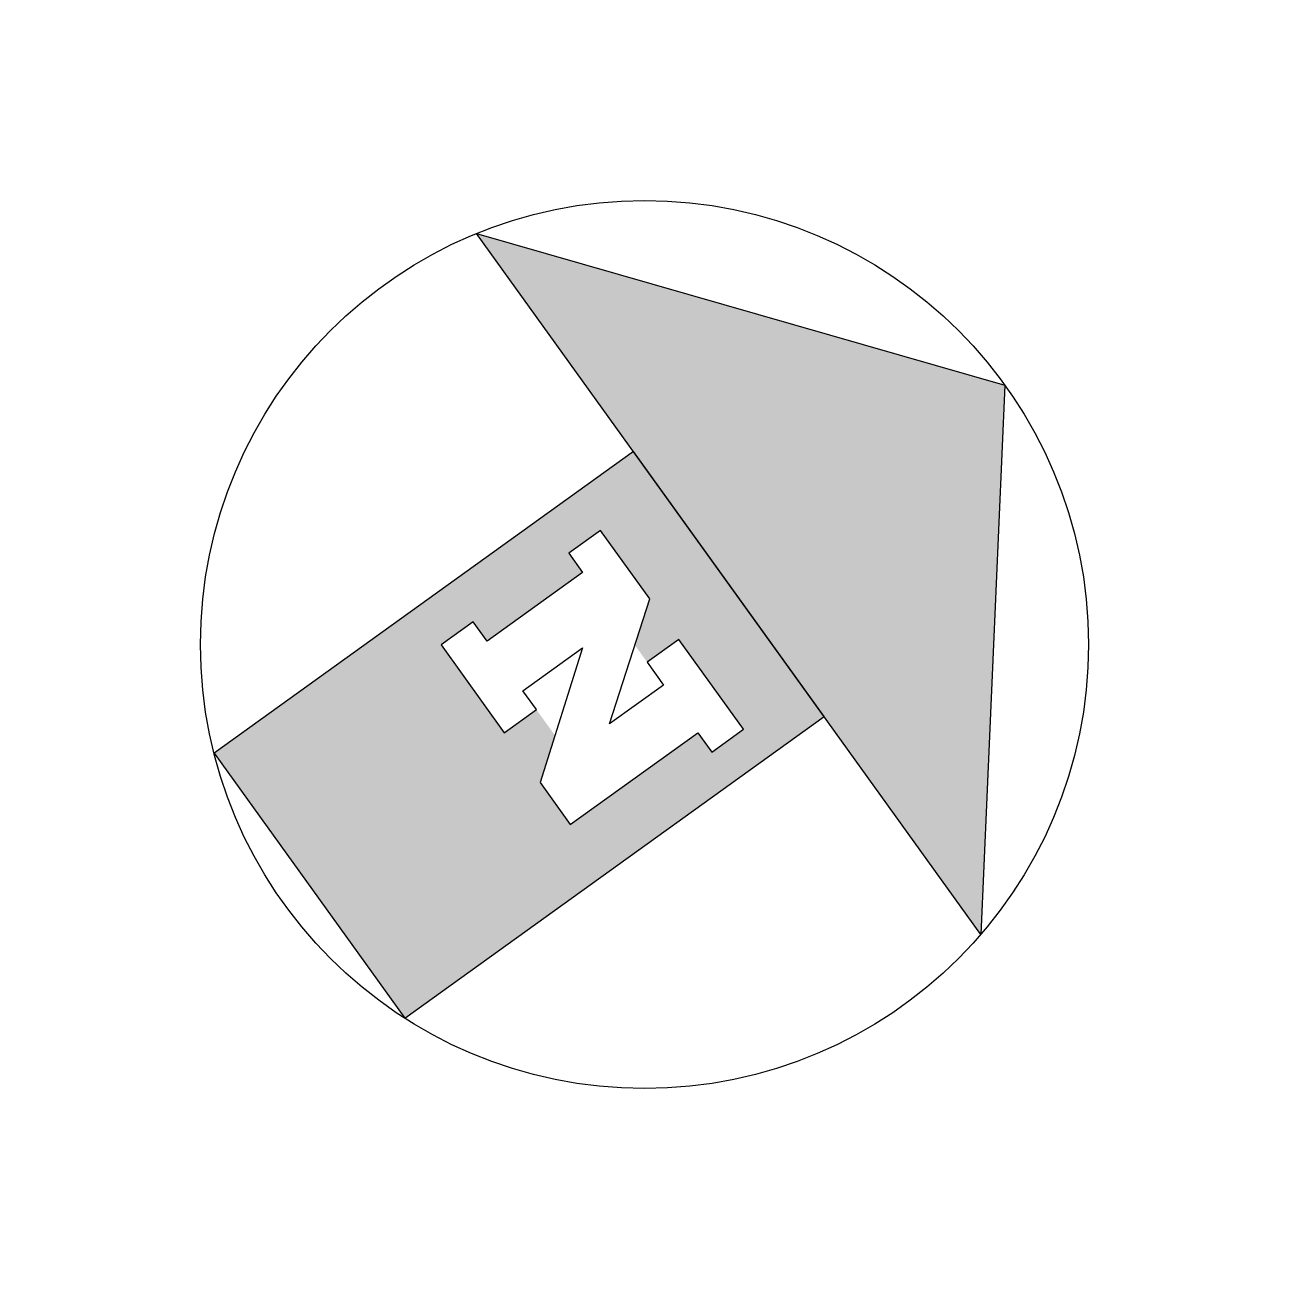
# Model space of a CAD drawing. Header units: millimetres. Extents: x -200069 to 184689, y -19972 to 101699.
# Drawn here: x -200069 to -172464, y 74094 to 101699 of the extents above; entities that cross this region are included whole.
import ezdxf

# ---------------------------------------------------------------- set-up
doc = ezdxf.new("R2010")
doc.units = ezdxf.units.MM

# ---------------------------------------------------------------- blocks, each defined once
blk = doc.blocks.new('A$C2986390C')
blk.add_hatch(color=253).paths.add_polyline_path([(-9.384, 3.572), (9.847, 3.572), (0.231, 11.151)])
h = blk.add_hatch(color=253)
h.paths.add_polyline_path([(-3.403, -7.935), (3.867, -7.934), (3.867, 3.572), (-3.399, 3.572)])
h.paths.add_polyline_path([(-2.406, -2.422), (-2.405, -1.539), (-1.879, -1.539), (-1.879, 1.08), (-2.406, 1.08), (-2.406, 1.948), (-0.525, 1.948), (0.117, 1.08), (0.586, 1.08), (0.586, 1.948), (3.05, 1.948), (3.05, 1.08), (2.523, 1.08), (2.523, -2.422), (1.369, -2.422), (0.711, -1.539), (0.002, -1.539), (0.002, -2.422)], flags=16)
at = {"color": 253}
for points in [[(0.231, 11.151), (9.847, 3.572), (-9.384, 3.572)], [(-3.403, -7.935), (3.867, -7.934), (3.867, 3.572), (-3.399, 3.572)], [(-2.406, -2.422), (0.002, -2.422), (0.002, -1.539), (-0.511, -1.539), (-0.511, 0.098), (1.369, -2.422), (2.523, -2.422), (2.523, 1.08), (3.05, 1.08), (3.05, 1.948), (0.586, 1.948), (0.586, 1.08), (1.213, 1.08), (1.213, -0.4), (-0.525, 1.948), (-2.406, 1.948), (-2.406, 1.08), (-1.879, 1.08), (-1.879, -1.539), (-2.405, -1.539)]]:
    blk.add_lwpolyline(points, close=True, dxfattribs=at)
blk.add_circle((0.231, 1.262), 9.889, dxfattribs=at)

msp = doc.modelspace()

# ---------------------------------------------------------------- block references
at = {"ltscale": 0.5, "xscale": 1000, "yscale": 1000, "zscale": 1000, "rotation": 305.7325044900749}
msp.add_blockref('A$C2986390C', (-187426, 87347), dxfattribs=at)

doc.saveas('drawing.dxf')
